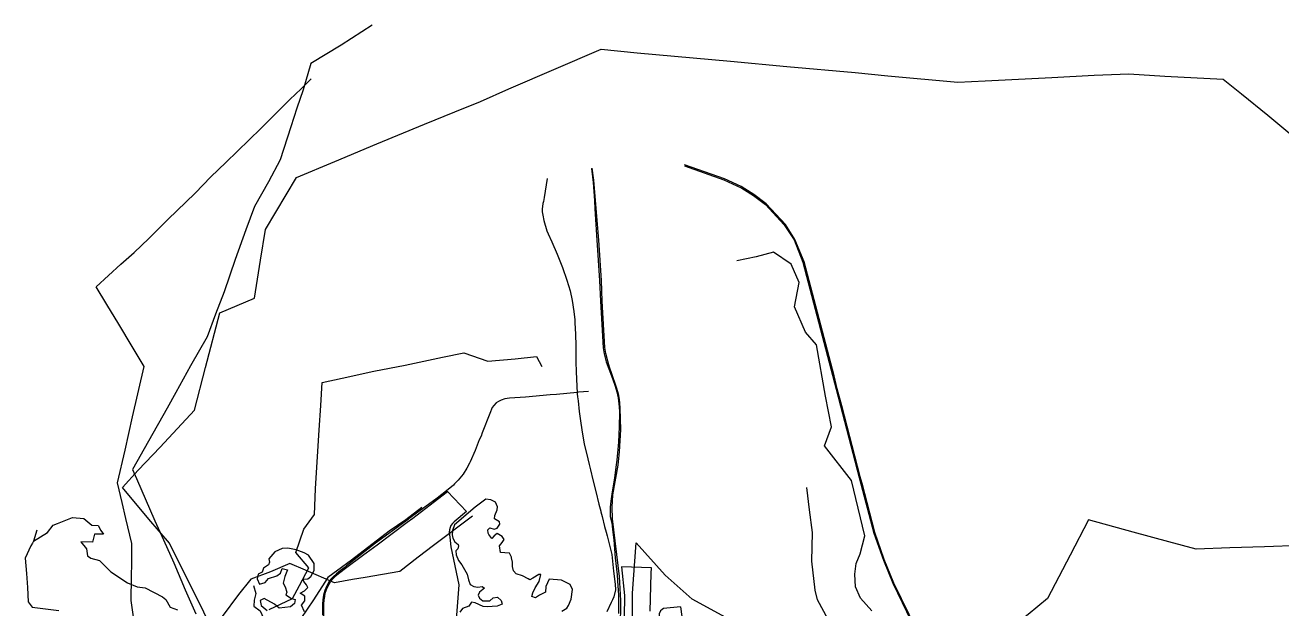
# Model space of a CAD drawing. Header units: metres. Extents: x 120.568 to 120.988, y 29.453 to 29.664.
# Drawn here: x 120.7757 to 120.8942, y 29.6091 to 29.6641 of the extents above; entities that cross this region are included whole.
import ezdxf

# ---------------------------------------------------------------- set-up
doc = ezdxf.new("R2010")
doc.units = ezdxf.units.M
for name, color, linetype in [('DEFAULT', 7, 'Continuous'), ('ROADS', 1, 'Continuous'), ('WATER', 4, 'Continuous')]:
    doc.layers.add(name, color=color, linetype=linetype)

msp = doc.modelspace()

# ---------------------------------------------------------------- linework, layer by layer
at = {"layer": 'DEFAULT'}
for points in [[(120.80843, 29.66414), (120.80551, 29.66226), (120.80265, 29.66051), (120.80192, 29.65805), (120.80131, 29.6563), (120.80077, 29.65456), (120.79976, 29.65144), (120.79867, 29.64936), (120.79735, 29.64703), (120.79651, 29.64482), (120.79551, 29.64204), (120.79447, 29.63898), (120.79365, 29.63688), (120.79288, 29.63473), (120.7913, 29.63199), (120.78993, 29.62948), (120.7891, 29.628), (120.78736, 29.62491), (120.78584, 29.62223), (120.78622, 29.62138), (120.78795, 29.61739), (120.78876, 29.61559), (120.78974, 29.61343), (120.79081, 29.61089), (120.79182, 29.6086)], [(120.79304, 29.6078), (120.79208, 29.60974), (120.79023, 29.61344), (120.78932, 29.61528), (120.78739, 29.61753), (120.7849, 29.62054), (120.78638, 29.62216), (120.78844, 29.62434), (120.79167, 29.62781), (120.79271, 29.63186), (120.79406, 29.637), (120.79733, 29.63838), (120.79789, 29.64198), (120.79838, 29.64485), (120.80128, 29.64976), (120.8049, 29.65127), (120.80887, 29.65293), (120.81335, 29.65481), (120.81623, 29.65597), (120.81862, 29.65694), (120.82131, 29.65814), (120.83001, 29.66187), (120.83341, 29.66154), (120.84218, 29.66074), (120.8475, 29.66024), (120.85394, 29.65966), (120.85702, 29.65936), (120.86362, 29.65876), (120.86621, 29.65889), (120.87248, 29.65921), (120.87647, 29.65941), (120.87975, 29.65955), (120.88314, 29.65934), (120.88862, 29.65905), (120.89034, 29.65767), (120.89283, 29.65566), (120.89529, 29.6536)], [(120.78597, 29.60811), (120.78572, 29.60988), (120.78575, 29.61211), (120.78577, 29.61341), (120.78578, 29.61526), (120.7852, 29.61762), (120.78485, 29.61911), (120.78441, 29.62096), (120.78515, 29.62406), (120.78585, 29.62721), (120.78695, 29.63193), (120.7858, 29.63384), (120.78456, 29.63592), (120.78343, 29.63779), (120.7824, 29.63947), (120.78474, 29.64158), (120.78599, 29.64269), (120.78738, 29.64402), (120.78916, 29.6458), (120.79174, 29.6483), (120.79322, 29.64982), (120.79464, 29.65118), (120.79794, 29.6544), (120.80068, 29.65711), (120.80173, 29.65814), (120.80225, 29.65862), (120.80267, 29.65907)], [(120.8555, 29.60889), (120.85445, 29.61008), (120.85399, 29.61116), (120.85391, 29.61234), (120.85403, 29.61337), (120.85442, 29.61428), (120.85485, 29.61596), (120.8536, 29.6212), (120.85104, 29.62446), (120.8517, 29.62626), (120.85116, 29.62913), (120.85031, 29.634), (120.84927, 29.63517), (120.84824, 29.63756), (120.84866, 29.63988), (120.8479, 29.64159), (120.84626, 29.64273), (120.8446, 29.64227), (120.8428, 29.64192)], [(120.79871, 29.60901), (120.80093, 29.61007), (120.80158, 29.61129), (120.80247, 29.61294), (120.80123, 29.61441), (120.80199, 29.6166), (120.80298, 29.61799), (120.80308, 29.6204), (120.80335, 29.62447), (120.80342, 29.62595), (120.80358, 29.62825), (120.80372, 29.63043), (120.80561, 29.63084), (120.80859, 29.6315), (120.81154, 29.63208), (120.81504, 29.63282), (120.81706, 29.63322), (120.81932, 29.63245), (120.82189, 29.63268), (120.82392, 29.6329), (120.82442, 29.63195)], [(120.8131, 29.61864), (120.81161, 29.61747), (120.81004, 29.61641), (120.80838, 29.61515), (120.80648, 29.61369), (120.80425, 29.61203), (120.8029, 29.60995), (120.80171, 29.60816), (120.80096, 29.60663), (120.80069, 29.60604), (120.79895, 29.60431), (120.79701, 29.60238), (120.79564, 29.59975), (120.79462, 29.59777), (120.79399, 29.59712), (120.79056, 29.59363), (120.78974, 29.59283), (120.7888, 29.59186), (120.78596, 29.58944), (120.78556, 29.589), (120.78634, 29.58731), (120.78684, 29.58624), (120.78789, 29.58559), (120.78829, 29.58591)], [(120.82052, 29.61441), (120.82043, 29.61503), (120.82069, 29.61534), (120.82085, 29.61561), (120.82069, 29.6159), (120.82022, 29.61618), (120.81991, 29.61598), (120.81971, 29.61572), (120.8197, 29.61571), (120.81941, 29.61609), (120.81937, 29.61621), (120.81933, 29.61655), (120.81951, 29.61674), (120.81993, 29.61661), (120.82022, 29.61668), (120.82047, 29.61706), (120.82043, 29.6173), (120.81995, 29.61756), (120.81998, 29.61789), (120.82019, 29.61843), (120.82024, 29.61872), (120.82006, 29.61914), (120.81962, 29.61938), (120.81913, 29.61943), (120.81812, 29.61868), (120.81619, 29.61702), (120.81598, 29.61648), (120.81597, 29.61606), (120.81604, 29.61574), (120.8162, 29.6154), (120.81652, 29.61514), (120.81657, 29.61502), (120.81649, 29.61476), (120.81632, 29.61457), (120.81633, 29.61419), (120.81656, 29.61366), (120.81688, 29.61325), (120.81737, 29.61237), (120.8175, 29.61181), (120.81766, 29.61139), (120.818, 29.61118), (120.81838, 29.61112), (120.81878, 29.61119), (120.81902, 29.61105), (120.81853, 29.61067), (120.81841, 29.61037), (120.81853, 29.61008), (120.81886, 29.60984), (120.8195, 29.60985), (120.81983, 29.61013), (120.82024, 29.61018), (120.82058, 29.60988), (120.82069, 29.60952), (120.82022, 29.60934), (120.81927, 29.60928), (120.81888, 29.6093), (120.81813, 29.60965), (120.8178, 29.60971), (120.81755, 29.60933), (120.81695, 29.60911), (120.8167, 29.60878)], [(120.81788, 29.61783), (120.81421, 29.61506), (120.81276, 29.61396), (120.81102, 29.61262), (120.80775, 29.61205), (120.80657, 29.61184), (120.80486, 29.61155), (120.80215, 29.61273), (120.80066, 29.61335), (120.79884, 29.61259), (120.797, 29.61187), (120.79584, 29.61043), (120.7943, 29.60837)], [(120.89588, 29.61507), (120.89251, 29.61494), (120.88925, 29.61484), (120.88607, 29.61472), (120.88352, 29.6154), (120.88014, 29.61633), (120.87592, 29.61747), (120.87422, 29.61414), (120.87206, 29.61005), (120.87026, 29.60855), (120.86859, 29.60724), (120.86857, 29.60528), (120.86926, 29.60541)], [(120.80206, 29.6088), (120.80177, 29.60942), (120.80208, 29.60983), (120.80208, 29.61029), (120.80163, 29.61056), (120.80205, 29.61077), (120.80236, 29.61109), (120.80225, 29.61135), (120.802, 29.61166), (120.80191, 29.61189), (120.80235, 29.61193), (120.80265, 29.61212), (120.80296, 29.61269), (120.80297, 29.61336), (120.80243, 29.61415), (120.80202, 29.61437), (120.80127, 29.61464), (120.80049, 29.61482), (120.79994, 29.61479), (120.79925, 29.61445)], [(120.82343, 29.58443), (120.83091, 29.59151), (120.83237, 29.59333), (120.83313, 29.59492), (120.83382, 29.59682), (120.83357, 29.60346), (120.83297, 29.60816), (120.83297, 29.61055), (120.83331, 29.61532)], [(120.89579, 29.59174), (120.89373, 29.591), (120.88927, 29.5896), (120.88391, 29.58859), (120.88155, 29.58935), (120.87863, 29.59115), (120.87571, 29.59249), (120.87245, 29.59398), (120.86879, 29.59584), (120.86167, 29.59921), (120.84211, 29.60808), (120.83858, 29.60999), (120.83605, 29.61225), (120.83331, 29.61532)], [(120.79925, 29.61445), (120.7987, 29.61379), (120.79874, 29.6135), (120.79865, 29.61323), (120.79817, 29.61293), (120.79806, 29.61255), (120.79768, 29.61234), (120.79758, 29.61191), (120.79782, 29.61142), (120.79833, 29.61156), (120.79867, 29.61194), (120.79944, 29.61219), (120.7998, 29.61244), (120.79995, 29.6129), (120.80043, 29.61276), (120.8002, 29.61214), (120.80004, 29.61151), (120.80024, 29.61115), (120.80038, 29.61065), (120.80028, 29.6104), (120.80082, 29.61006), (120.80117, 29.60997), (120.80112, 29.60959), (120.80072, 29.60929), (120.79966, 29.60916), (120.79922, 29.60952), (120.79824, 29.61005), (120.79788, 29.60987), (120.79795, 29.60941), (120.79853, 29.60892)], [(120.82631, 29.60885), (120.82678, 29.60915), (120.82694, 29.60941), (120.82719, 29.61), (120.8273, 29.61091), (120.82709, 29.61137), (120.82628, 29.61179), (120.8251, 29.61188), (120.82479, 29.61118), (120.82476, 29.61065), (120.82421, 29.61036), (120.82382, 29.61011), (120.82347, 29.61026), (120.82357, 29.61058), (120.82379, 29.61108), (120.82415, 29.61165), (120.82432, 29.61231), (120.82413, 29.61233), (120.82357, 29.61198), (120.82327, 29.61183), (120.82313, 29.61191), (120.82258, 29.61221), (120.82199, 29.61238), (120.82176, 29.61266), (120.82166, 29.61308), (120.82165, 29.61349), (120.82156, 29.61391), (120.82155, 29.61396), (120.82136, 29.61435), (120.82093, 29.61438), (120.82052, 29.61441)]]:
    msp.add_lwpolyline(points, dxfattribs=at)
at = {"layer": 'ROADS'}
for points in [[(120.82908, 29.65061), (120.82924, 29.64929), (120.82937, 29.64759), (120.82942, 29.64682), (120.82961, 29.64386), (120.82986, 29.64006), (120.82993, 29.6381), (120.83019, 29.6337), (120.83028, 29.63315), (120.83048, 29.63237), (120.83097, 29.63107), (120.8313, 29.63017), (120.83148, 29.62954), (120.83161, 29.62898), (120.8317, 29.62813), (120.83174, 29.62762), (120.8317, 29.62624), (120.83163, 29.62482), (120.83149, 29.62312), (120.83143, 29.62267), (120.83127, 29.62143), (120.831, 29.6199), (120.83092, 29.61925), (120.83086, 29.61869), (120.83085, 29.61829), (120.83087, 29.61779), (120.831, 29.61719), (120.83107, 29.61657), (120.83119, 29.61559), (120.83133, 29.61391), (120.8315, 29.6123), (120.83156, 29.61173), (120.83163, 29.61036), (120.83165, 29.60936), (120.83165, 29.60866)], [(120.83184, 29.60718), (120.83186, 29.60987), (120.83174, 29.61212), (120.83108, 29.61756), (120.83103, 29.61867), (120.83112, 29.61985), (120.8316, 29.62265), (120.83173, 29.6239), (120.83187, 29.626), (120.83181, 29.628), (120.83176, 29.62848), (120.83173, 29.62884), (120.83166, 29.62921), (120.83159, 29.62956), (120.83146, 29.62996), (120.83101, 29.63125), (120.83078, 29.63188), (120.83062, 29.63244), (120.83045, 29.63317), (120.83036, 29.63372), (120.8301, 29.63811), (120.83003, 29.64006), (120.82978, 29.64387), (120.82931, 29.64952), (120.82917, 29.65064)], [(120.86212, 29.60172), (120.86144, 29.60339), (120.85997, 29.60668), (120.85976, 29.60708), (120.85759, 29.61151), (120.85669, 29.61375), (120.8558, 29.61627), (120.85459, 29.6209), (120.85442, 29.62153), (120.8527, 29.62822), (120.85225, 29.62983), (120.85196, 29.63106), (120.84913, 29.6418), (120.84827, 29.64392), (120.84739, 29.64533), (120.84556, 29.64727), (120.84441, 29.64815), (120.8432, 29.64891), (120.84163, 29.64964), (120.83787, 29.65097)], [(120.83787, 29.65087), (120.84158, 29.64956), (120.84319, 29.64879), (120.84326, 29.64875), (120.84437, 29.64807), (120.84549, 29.64721), (120.84726, 29.64531), (120.84819, 29.64388), (120.84902, 29.64178), (120.85214, 29.62981), (120.85433, 29.62147), (120.85448, 29.62089), (120.85569, 29.61623), (120.8566, 29.61367), (120.85748, 29.61151), (120.85967, 29.60702), (120.86134, 29.60339), (120.86196, 29.60179)], [(120.82493, 29.64967), (120.82462, 29.64789), (120.82456, 29.6475), (120.82452, 29.64733), (120.82445, 29.64679), (120.82446, 29.64652), (120.82451, 29.64622), (120.82459, 29.6457), (120.8249, 29.64475), (120.825, 29.64447), (120.82535, 29.6437), (120.82586, 29.64254), (120.82637, 29.64129), (120.82677, 29.64008), (120.82707, 29.63909), (120.82728, 29.63818), (120.82744, 29.63714), (120.82752, 29.63635), (120.82754, 29.63607), (120.8276, 29.63499), (120.82761, 29.6339), (120.82763, 29.63366), (120.82763, 29.63344), (120.82763, 29.6324), (120.82764, 29.63142), (120.82767, 29.63081), (120.8277, 29.63002), (120.82773, 29.62949), (120.82774, 29.62937), (120.82777, 29.62909), (120.82783, 29.6287), (120.82793, 29.6277), (120.82808, 29.62661), (120.82826, 29.62555), (120.82842, 29.62466), (120.82875, 29.62323), (120.82887, 29.62271), (120.82899, 29.62221), (120.82923, 29.62125), (120.8295, 29.62016), (120.8298, 29.61896), (120.82996, 29.61831), (120.82999, 29.61822), (120.83009, 29.61778), (120.83033, 29.61684), (120.83048, 29.61631), (120.83056, 29.61596), (120.83102, 29.61422), (120.83117, 29.61265), (120.83134, 29.6114), (120.83135, 29.61087), (120.8312, 29.61022), (120.83106, 29.60992), (120.83094, 29.60969), (120.83054, 29.6088)], [(120.82882, 29.62959), (120.82787, 29.62951), (120.82773, 29.62949), (120.8258, 29.62931), (120.82519, 29.62926), (120.82286, 29.62906), (120.82138, 29.62895), (120.82093, 29.62888), (120.82059, 29.62877), (120.82033, 29.62864), (120.8201, 29.62852), (120.81989, 29.62827), (120.81973, 29.62806), (120.8195, 29.62751), (120.8188, 29.6257), (120.81869, 29.62538), (120.81852, 29.62501), (120.81813, 29.62401), (120.81767, 29.62295), (120.8176, 29.62282), (120.81736, 29.62234), (120.81699, 29.62178), (120.81653, 29.62122), (120.81619, 29.62086), (120.81608, 29.62076), (120.81544, 29.62023), (120.81454, 29.61951), (120.81214, 29.61775), (120.81161, 29.61735), (120.80874, 29.61528), (120.80601, 29.61313), (120.80587, 29.61302), (120.80545, 29.61271), (120.80506, 29.61239), (120.80479, 29.61215), (120.80454, 29.61188), (120.80431, 29.61156), (120.80411, 29.6112), (120.80395, 29.61083), (120.80385, 29.61038), (120.80377, 29.60995), (120.80373, 29.60956), (120.80374, 29.60848)], [(120.80387, 29.60837), (120.80387, 29.60948), (120.8039, 29.60992), (120.80395, 29.61024), (120.80401, 29.61055), (120.80413, 29.61091), (120.80427, 29.61122), (120.80436, 29.6114), (120.8045, 29.61164), (120.80469, 29.61187), (120.80491, 29.61211), (120.80504, 29.61224), (120.80526, 29.61243), (120.80604, 29.613), (120.8075, 29.61411), (120.80889, 29.61513), (120.81173, 29.61725), (120.81225, 29.61764), (120.81552, 29.62014)], [(120.81544, 29.62023), (120.81552, 29.62014), (120.81731, 29.61827), (120.81614, 29.6173), (120.81598, 29.61713), (120.81585, 29.61695), (120.81576, 29.61677), (120.8157, 29.61653), (120.81568, 29.61633), (120.81573, 29.61583), (120.81585, 29.61493), (120.81622, 29.61314), (120.81659, 29.61136), (120.81633, 29.60808)], [(120.85257, 29.60212), (120.85213, 29.60657), (120.85181, 29.60732), (120.85039, 29.60992), (120.85018, 29.61085), (120.84985, 29.61358), (120.84992, 29.61629), (120.84965, 29.61841), (120.84939, 29.62053)], [(120.77652, 29.61546), (120.77783, 29.6163), (120.77836, 29.61698), (120.77877, 29.61714), (120.78018, 29.6177), (120.78125, 29.6176), (120.782, 29.61699), (120.7826, 29.61693), (120.78286, 29.61647), (120.78311, 29.61613), (120.78225, 29.61613), (120.78206, 29.61538), (120.78097, 29.61542), (120.78149, 29.61476), (120.7816, 29.61407), (120.7819, 29.61388), (120.78273, 29.61365), (120.7838, 29.61257), (120.78537, 29.61155), (120.78627, 29.61117), (120.78703, 29.61108), (120.78865, 29.61022), (120.78899, 29.60996), (120.7894, 29.60925), (120.79009, 29.60898)], [(120.77682, 29.61651), (120.77652, 29.61546), (120.7764, 29.61527), (120.77625, 29.61502), (120.77572, 29.61386), (120.77585, 29.61242), (120.77595, 29.61111), (120.776, 29.60974), (120.77638, 29.60923), (120.77889, 29.60892)], [(120.79725, 29.61128), (120.79746, 29.61053), (120.7973, 29.6099), (120.79727, 29.60935), (120.79787, 29.6089), (120.79834, 29.60785), (120.79824, 29.60632), (120.79823, 29.606), (120.79857, 29.60425)], [(120.83748, 29.60928), (120.83589, 29.60912), (120.83574, 29.60903), (120.8356, 29.60889), (120.83548, 29.60862), (120.83566, 29.6056), (120.83566, 29.60414)], [(120.83748, 29.60928), (120.83772, 29.60744), (120.83792, 29.60586), (120.83811, 29.60442), (120.83839, 29.60214), (120.8384, 29.6021), (120.8383, 29.60183), (120.83827, 29.60175)]]:
    msp.add_lwpolyline(points, dxfattribs=at)
at = {"layer": 'WATER'}
msp.add_lwpolyline([(120.83462, 29.60888), (120.83472, 29.61242), (120.83475, 29.61295), (120.83193, 29.61306), (120.83219, 29.61033), (120.83217, 29.60831)], dxfattribs=at)

doc.saveas('drawing.dxf')
